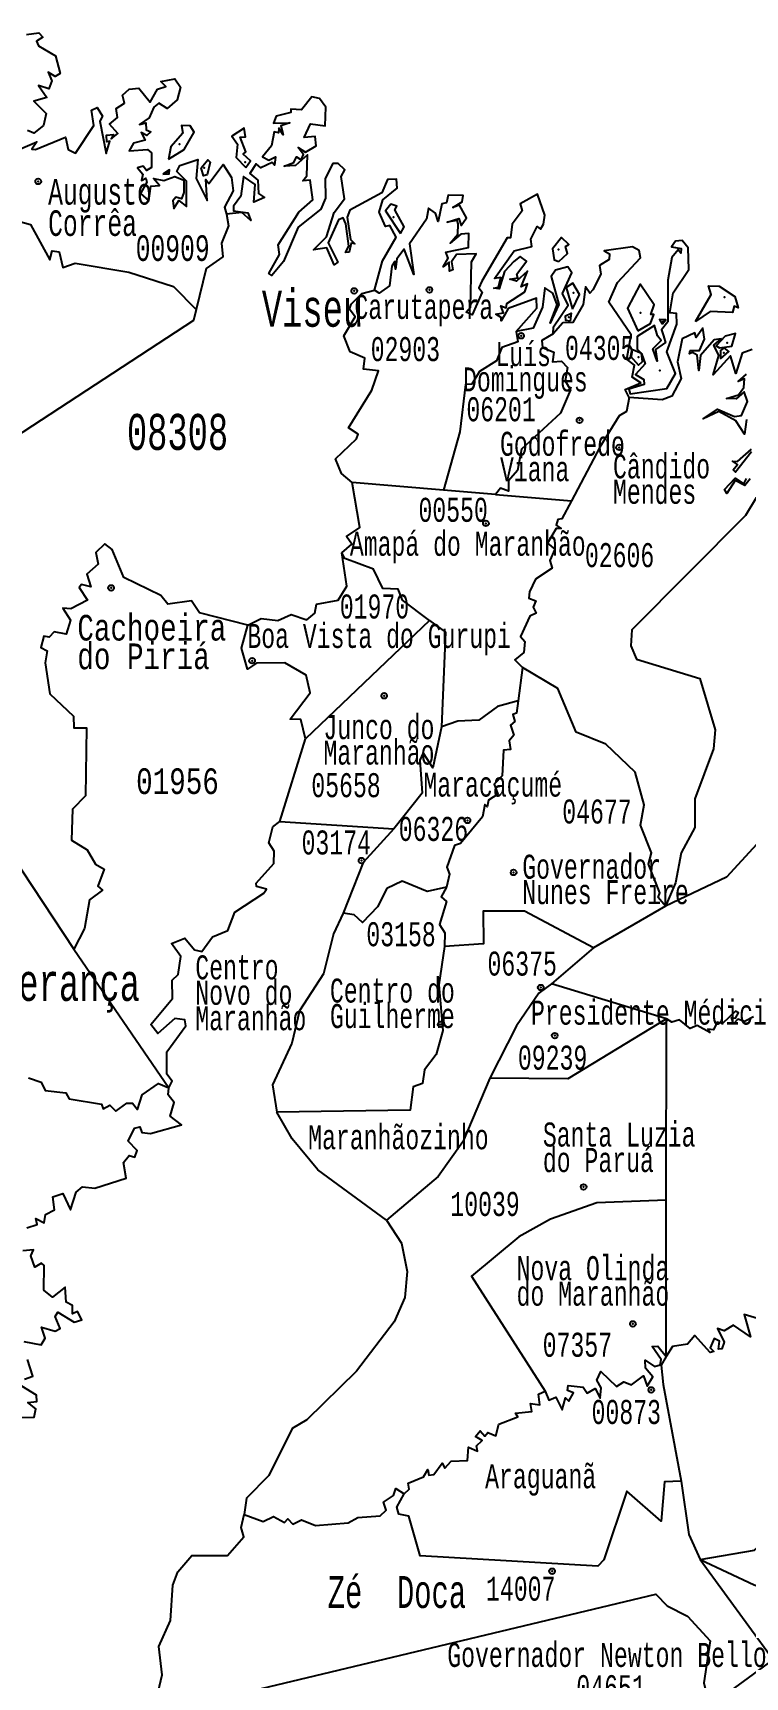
# Model space of a CAD drawing. Header units: millimetres. Extents: x 9851 to 10267, y 23387 to 23778.
# Drawn here: x 10124.22 to 10135.6, y 23690.68 to 23716.95 of the extents above; entities that cross this region are included whole.
import ezdxf
from ezdxf.enums import TextEntityAlignment as Align

# ---------------------------------------------------------------- set-up
doc = ezdxf.new("R2010")
doc.units = ezdxf.units.MM
doc.layers.add('3', color=7, linetype='Continuous')
doc.styles.add('MONOTXT', font='MONOTXT', dxfattribs={"height": 0.2})

# ---------------------------------------------------------------- blocks, each defined once
blk = doc.blocks.new('SEDE')
at = {"layer": '3', "color": 7, "linetype": 'Continuous'}
blk.add_circle((0, 0), 0.00451, dxfattribs=at)

msp = doc.modelspace()

# ---------------------------------------------------------------- linework, layer by layer
at = {"color": 7, "linetype": 'Continuous'}
for p, q in [((10130.778, 23709.644), (10129.319, 23709.766)), ((10131.61, 23709.573), (10130.778, 23709.644)), ((10131.61, 23709.573), (10132.821, 23709.47)), ((10130.553, 23707.563), (10128.572, 23705.669)), ((10132.043, 23706.811), (10131.97, 23706.278)), ((10128.163, 23704.348), (10128.572, 23705.669)), ((10128.163, 23704.348), (10129.985, 23704.23)), ((10134.324, 23702.995), (10133.175, 23702.328)), ((10124.871, 23702.31), (10126.389, 23700.091)), ((10133.175, 23702.328), (10132.504, 23701.753)), ((10134.342, 23701.197), (10132.504, 23701.753)), ((10134.338, 23698.296), (10134.342, 23701.197)), ((10134.335, 23695.799), (10134.338, 23698.296))]:
    msp.add_line(p, q, dxfattribs=at)
for points in [[(10124.114, 23716.927), (10124.312, 23716.95), (10124.375, 23716.884), (10124.272, 23716.817), (10124.307, 23716.745), (10124.58, 23716.584), (10124.651, 23716.3), (10124.575, 23716.254), (10124.461, 23716.322), (10124.518, 23716.186), (10124.472, 23716.056), (10124.304, 23716.109), (10124.437, 23715.918), (10124.233, 23715.861), (10124.429, 23715.664), (10124.384, 23715.47), (10124.233, 23715.35), (10124.128, 23715.388)], [(10124.016, 23715.096), (10124.28, 23715.211), (10124.198, 23715.093), (10124.26, 23715.088), (10124.738, 23715.284), (10124.782, 23715.088), (10124.897, 23715.026), (10125.188, 23715.472), (10125.153, 23715.716), (10125.246, 23715.757), (10125.331, 23715.62), (10125.287, 23715.539), (10125.385, 23715.021), (10125.446, 23715.22), (10125.396, 23715.207), (10125.395, 23715.314), (10125.504, 23715.325), (10125.467, 23715.259), (10125.574, 23715.343), (10125.439, 23715.489), (10125.567, 23715.599), (10125.545, 23715.74), (10125.682, 23715.829), (10125.646, 23715.954), (10125.754, 23716.052), (10125.91, 23716.066), (10126.088, 23715.845), (10126.206, 23716.053), (10126.341, 23716.094), (10126.259, 23716.172), (10126.486, 23716.218), (10126.573, 23716.083), (10126.524, 23715.882), (10126.36, 23715.742), (10126.23, 23715.829), (10126.151, 23715.763), (10126.073, 23715.591), (10125.918, 23715.487), (10126.022, 23715.513), (10126.027, 23715.403), (10126.1, 23715.368), (10126.035, 23715.311), (10125.948, 23715.36), (10126.013, 23715.235), (10125.826, 23715.19), (10125.753, 23715.063), (10126.048, 23715.088), (10126.113, 23715.036), (10126.111, 23714.799), (10126.034, 23714.752), (10125.98, 23714.818), (10125.89, 23714.794), (10125.973, 23714.695), (10125.954, 23714.594), (10126.022, 23714.628), (10126.037, 23714.567), (10125.938, 23714.384), (10126.07, 23714.264), (10126.102, 23714.502), (10126.238, 23714.514), (10126.144, 23714.622), (10126.307, 23714.589), (10126.485, 23714.658), (10126.627, 23714.599), (10126.63, 23714.399), (10126.592, 23714.299), (10126.502, 23714.323), (10126.454, 23714.265), (10126.469, 23714.143), (10126.548, 23714.274), (10126.669, 23714.178), (10126.669, 23714.58), (10126.515, 23714.733), (10126.564, 23714.833), (10126.852, 23714.925), (10126.828, 23714.626), (10127.003, 23714.274), (10126.98, 23714.606), (10127.03, 23714.543), (10127.258, 23714.845), (10127.388, 23714.639), (10127.419, 23714.426), (10127.277, 23714.163), (10127.312, 23714.055)], [(10129.678, 23712.837), (10129.805, 23713.306), (10130.023, 23713.688), (10129.919, 23713.875), (10129.853, 23713.856), (10129.749, 23714.087), (10129.808, 23714.28), (10130.04, 23714.469), (10130.027, 23714.611), (10129.883, 23714.606), (10129.791, 23714.396), (10129.28, 23714.12), (10129.238, 23714.004), (10129.291, 23713.649), (10129.359, 23713.579), (10129.302, 23713.592), (10129.268, 23713.445), (10129.212, 23713.441), (10129.267, 23713.544), (10129.217, 23713.9), (10129.173, 23713.993), (10129.099, 23713.962), (10128.935, 23713.598), (10129.091, 23713.286), (10129.029, 23713.242), (10128.915, 23713.516), (10128.702, 23713.481), (10128.906, 23713.692), (10129.033, 23714.082), (10129.195, 23714.3), (10129.144, 23714.655), (10129.2, 23714.762), (10129.093, 23714.862), (10129.009, 23714.861), (10128.886, 23714.622), (10128.891, 23714.31), (10128.816, 23714.133), (10128.457, 23713.845), (10128.221, 23713.296), (10128.036, 23713.072), (10127.986, 23713.106), (10128.158, 23713.409), (10128.138, 23713.566), (10128.464, 23714.087), (10128.689, 23714.284), (10128.648, 23714.598), (10128.529, 23714.585), (10128.593, 23714.664), (10128.606, 23715), (10128.415, 23714.833), (10128.232, 23714.82), (10128.387, 23714.878), (10128.431, 23714.967), (10128.506, 23714.922), (10128.539, 23715.008), (10128.458, 23715.117), (10128.571, 23715.043), (10128.741, 23715.148), (10128.729, 23715.292), (10128.55, 23715.277), (10128.655, 23715.495), (10128.885, 23715.464), (10128.9, 23715.762), (10128.794, 23715.904), (10128.672, 23715.926), (10128.508, 23715.719), (10128.339, 23715.731), (10128.338, 23715.676), (10128.105, 23715.619), (10128.059, 23715.506), (10128.322, 23715.512), (10128.176, 23715.464), (10128.218, 23715.32), (10128.144, 23715.429), (10128.141, 23715.354), (10128.074, 23715.367), (10128.031, 23715.144), (10127.885, 23714.97), (10127.985, 23714.915), (10128.091, 23714.969), (10128.079, 23714.835), (10128.038, 23714.881), (10127.857, 23714.796), (10127.785, 23714.86), (10127.683, 23714.703), (10127.81, 23714.597), (10127.823, 23714.382), (10127.918, 23714.318), (10127.746, 23714.245), (10127.77, 23714.526), (10127.583, 23714.654), (10127.54, 23714.339), (10127.423, 23714.179), (10127.422, 23714.105), (10127.652, 23714.076), (10127.701, 23713.953), (10127.558, 23714.079), (10127.312, 23714.055)], [(10126.382, 23714.931), (10126.634, 23715.088), (10126.793, 23715.364), (10126.732, 23715.467), (10126.592, 23715.471), (10126.612, 23715.348), (10126.419, 23715.127), (10126.382, 23714.931)], [(10127.621, 23714.8), (10127.694, 23714.908), (10127.578, 23715.01), (10127.617, 23715.048), (10127.528, 23715.282), (10127.612, 23715.288), (10127.595, 23715.426), (10127.398, 23715.302), (10127.487, 23715.172), (10127.463, 23714.957), (10127.621, 23714.8)], [(10123.891, 23715.211), (10123.625, 23715.192), (10123.452, 23715.087), (10123.45, 23714.661), (10123.725, 23714.223), (10123.756, 23714.005), (10124.179, 23713.887), (10124.485, 23713.323), (10124.522, 23713.47), (10124.636, 23713.451), (10124.697, 23713.201), (10124.892, 23713.272), (10125.752, 23713.128), (10126.461, 23712.896), (10126.827, 23712.529)], [(10126.292, 23714.693), (10126.395, 23714.7), (10126.402, 23714.76), (10126.292, 23714.693)], [(10126.908, 23714.793), (10127.011, 23714.921), (10127.048, 23714.883), (10127.003, 23714.682), (10126.944, 23714.664), (10126.908, 23714.793)], [(10131.94, 23712.18), (10132.267, 23712.552), (10132.262, 23712.71), (10131.812, 23712.547), (10131.753, 23712.442), (10131.701, 23712.348), (10131.7, 23712.404), (10131.612, 23712.456), (10131.739, 23712.475), (10131.692, 23712.588), (10131.782, 23712.558), (10131.79, 23712.626), (10132.08, 23712.812), (10132.119, 23712.938), (10132.02, 23712.892), (10132.12, 23713.143), (10131.947, 23712.982), (10131.84, 23713.017), (10131.967, 23713.034), (10131.949, 23713.097), (10132.103, 23713.305), (10132.002, 23713.377), (10131.902, 23713.299), (10131.753, 23713.135), (10131.669, 23712.859), (10131.581, 23712.87), (10131.657, 23712.887), (10131.692, 23713.043), (10131.595, 23713.028), (10131.91, 23713.468), (10132.19, 23713.536), (10132.175, 23713.655), (10132.276, 23713.859), (10132.33, 23713.813), (10132.375, 23713.896), (10132.4, 23714.035), (10132.279, 23714.372), (10132.002, 23714.217), (10132.035, 23714.107), (10131.873, 23713.895), (10131.847, 23713.673), (10131.793, 23713.675), (10131.393, 23712.982), (10131.345, 23712.877), (10131.396, 23712.808), (10131.235, 23712.444), (10131.141, 23712.49), (10131.209, 23712.57), (10131.225, 23713.294), (10131.3, 23713.422), (10130.988, 23713.409), (10130.906, 23713.294), (10130.925, 23713.162), (10130.876, 23713.145), (10130.866, 23713.284), (10130.773, 23713.213), (10130.852, 23713.351), (10130.817, 23713.444), (10131.18, 23713.523), (10131.185, 23713.742), (10131.056, 23713.732), (10130.887, 23713.592), (10131.008, 23713.735), (10131.012, 23713.9), (10130.998, 23713.954), (10130.836, 23713.925), (10131.023, 23713.986), (10131.063, 23713.872), (10131.148, 23713.993), (10131.033, 23714.196), (10130.926, 23714.158), (10131.077, 23714.249), (10131.094, 23714.351), (10130.852, 23714.359), (10130.824, 23714.237), (10130.749, 23714.216), (10130.693, 23713.937), (10130.652, 23714.069), (10130.537, 23714.149), (10130.508, 23713.972), (10130.235, 23713.578), (10130.302, 23713.088), (10130.148, 23713.495), (10130.03, 23713.34), (10130.01, 23713.177), (10130, 23713.297), (10129.952, 23713.222), (10129.916, 23712.909), (10129.748, 23712.79), (10129.678, 23712.837)], [(10130.09, 23713.745), (10130.147, 23713.85), (10130.001, 23714.125), (10130.031, 23714.181), (10129.935, 23714.215), (10129.849, 23714.108), (10130.09, 23713.745)], [(10127.312, 23714.055), (10127.341, 23713.867), (10127.232, 23713.589), (10127.254, 23713.373), (10126.988, 23713.185), (10126.827, 23712.529)], [(10132.622, 23713.296), (10132.762, 23713.424), (10132.729, 23713.537), (10132.779, 23713.569), (10132.662, 23713.679), (10132.518, 23713.501), (10132.545, 23713.326), (10132.622, 23713.296)], [(10133.747, 23711.122), (10133.681, 23711.253), (10133.932, 23711.359), (10133.795, 23711.447), (10133.831, 23711.641), (10133.71, 23711.737), (10133.775, 23712.123), (10133.42, 23712.645), (10133.557, 23712.964), (10133.928, 23713.357), (10133.907, 23713.474), (10133.8, 23713.529), (10133.348, 23713.47), (10133.432, 23713.42), (10133.423, 23713.329), (10133.272, 23713.234), (10133.292, 23713.095), (10133.164, 23712.844), (10133.115, 23712.789), (10133.045, 23712.892), (10133.009, 23712.612), (10132.845, 23712.324), (10132.685, 23712.318), (10132.532, 23712.141)], [(10133.943, 23711.827), (10134.002, 23711.661), (10133.846, 23711.49), (10133.981, 23711.41), (10133.986, 23711.333), (10133.74, 23711.258), (10133.762, 23711.185), (10134.348, 23711.266), (10134.488, 23711.51), (10134.348, 23711.856), (10134.508, 23712.294), (10134.499, 23712.468), (10134.396, 23712.478), (10134.447, 23712.795), (10134.701, 23713.168), (10134.686, 23713.516), (10134.59, 23713.633), (10134.487, 23713.622), (10134.424, 23713.532), (10134.578, 23713.504), (10134.57, 23713.432), (10134.527, 23713.486), (10134.425, 23713.36), (10134.362, 23712.998), (10134.361, 23712.331), (10134.262, 23712.206), (10134.299, 23712.093), (10134.301, 23712.086), (10134.328, 23712.001), (10134.167, 23711.889), (10134.193, 23711.705), (10134.123, 23711.901), (10134.254, 23712.037), (10134.2, 23712.108), (10134.148, 23712.275), (10133.872, 23712.1), (10133.873, 23711.896), (10133.943, 23711.827)], [(10132.532, 23712.141), (10132.535, 23712.254), (10132.768, 23712.599), (10132.68, 23712.786), (10132.831, 23713.118), (10132.763, 23713.21), (10132.569, 23713.159), (10132.498, 23713.056), (10132.62, 23712.61), (10132.484, 23712.311), (10132.594, 23712.605), (10132.523, 23712.792), (10132.395, 23712.874), (10132.361, 23712.565), (10132.212, 23712.234), (10131.94, 23712.18)], [(10132.84, 23712.537), (10132.949, 23712.77), (10132.847, 23712.951), (10132.738, 23712.883), (10132.84, 23712.537)], [(10133.882, 23712.191), (10134.084, 23712.305), (10134.139, 23712.448), (10134.092, 23712.452), (10134.144, 23712.606), (10133.919, 23712.933), (10133.716, 23712.553), (10133.882, 23712.191)], [(10134.804, 23712.337), (10135.053, 23712.768), (10135.015, 23712.909), (10135.185, 23712.905), (10135.432, 23712.738), (10135.488, 23712.559), (10135.424, 23712.581), (10135.395, 23712.483), (10135.04, 23712.498), (10134.804, 23712.337)], [(10129.319, 23709.766), (10129.15, 23709.909), (10129.052, 23710.145), (10129.386, 23710.463), (10129.415, 23710.537), (10129.262, 23710.641), (10129.632, 23711.241), (10129.739, 23711.549), (10129.501, 23711.576), (10129.523, 23711.752), (10129.284, 23711.853), (10129.187, 23712.111), (10129.366, 23712.415), (10129.277, 23712.536), (10129.304, 23712.613), (10129.475, 23712.784), (10129.678, 23712.837)], [(10126.827, 23712.529), (10126.783, 23712.356), (10122.343, 23709.452)], [(10132.803, 23712.345), (10132.734, 23712.354), (10132.727, 23712.431), (10132.818, 23712.472), (10132.803, 23712.345)], [(10134.272, 23712.297), (10134.332, 23712.364), (10134.229, 23712.372), (10134.272, 23712.297)], [(10131.94, 23712.18), (10131.966, 23712.015), (10131.709, 23711.923), (10131.626, 23711.711), (10131.351, 23711.541), (10131.232, 23711.339), (10131.131, 23711.33), (10131.041, 23710.577), (10130.778, 23709.644)], [(10132.532, 23712.141), (10132.347, 23712.036), (10132.362, 23711.925), (10132.542, 23711.848), (10132.522, 23711.694), (10132.665, 23711.706), (10132.762, 23711.604), (10132.72, 23711.391), (10132.809, 23711.245), (10132.649, 23710.874), (10132.022, 23710.297), (10131.962, 23709.955), (10131.817, 23709.794), (10131.819, 23709.625), (10131.69, 23709.677), (10131.61, 23709.573)], [(10135.712, 23711.891), (10135.552, 23711.834), (10135.452, 23711.51), (10135.366, 23711.788), (10135.09, 23711.488), (10135.177, 23711.795), (10135.1, 23711.961), (10135.217, 23712.064), (10135.101, 23712.044), (10134.883, 23711.793), (10134.857, 23711.554), (10134.834, 23711.801), (10134.755, 23711.841), (10134.71, 23711.822), (10134.722, 23711.873), (10134.868, 23711.876), (10134.949, 23712.056), (10134.924, 23712.234), (10134.818, 23712.08), (10134.797, 23712.155), (10134.593, 23712.064), (10134.517, 23711.695), (10134.578, 23711.426), (10134.427, 23711.144), (10134.27, 23711.087), (10133.747, 23711.122)], [(10135.188, 23711.916), (10135.386, 23711.944), (10135.443, 23712.144), (10135.28, 23712.104), (10135.134, 23711.952), (10135.188, 23711.916)], [(10133.943, 23711.827), (10133.787, 23711.892), (10133.769, 23711.787), (10133.896, 23711.643), (10133.959, 23711.7), (10133.943, 23711.827)], [(10135.206, 23711.744), (10135.337, 23711.858), (10135.265, 23711.92), (10135.202, 23711.877), (10135.206, 23711.744)], [(10135.618, 23710.773), (10135.587, 23710.538), (10135.45, 23710.749), (10135.179, 23710.898), (10134.93, 23710.784), (10135.155, 23710.939), (10135.43, 23710.819), (10135.539, 23710.837), (10135.635, 23711.058), (10135.582, 23711.216), (10135.455, 23711.103), (10135.3, 23711.109), (10135.492, 23711.164), (10135.577, 23711.283), (10135.586, 23711.423), (10135.489, 23711.38), (10135.618, 23711.495)], [(10133.747, 23711.122), (10133.7, 23710.902), (10133.585, 23710.829), (10133.279, 23710.332), (10132.821, 23709.47)], [(10135.702, 23710.253), (10135.447, 23709.929), (10135.409, 23709.969), (10135.476, 23710.055), (10135.398, 23710.104), (10135.476, 23710.099), (10135.702, 23710.3)], [(10129.151, 23708.641), (10129.311, 23708.781), (10129.226, 23708.905), (10129.439, 23709.049), (10129.319, 23709.766)], [(10136.218, 23709.803), (10136.247, 23709.651), (10136.163, 23709.513), (10135.975, 23709.575), (10135.919, 23709.462), (10135.775, 23709.518), (10135.605, 23709.236), (10133.786, 23707.41), (10133.771, 23707.153), (10133.86, 23706.94), (10134.873, 23706.631), (10135.119, 23705.814), (10135.094, 23705.511), (10134.793, 23704.713), (10134.794, 23704.25), (10134.575, 23703.849), (10134.487, 23703.368), (10134.324, 23702.995)], [(10135.68, 23709.822), (10135.594, 23709.717), (10135.441, 23709.795), (10135.305, 23709.588), (10135.27, 23709.656), (10135.44, 23709.833), (10135.58, 23709.742), (10135.619, 23709.83)], [(10132.821, 23709.47), (10132.669, 23709.185), (10132.604, 23709.175), (10132.58, 23709.086), (10132.657, 23709.03), (10132.578, 23709.032), (10132.441, 23708.797), (10132.557, 23708.7), (10132.479, 23708.521), (10132.514, 23708.397), (10132.247, 23708.222), (10132.153, 23708.016), (10132.143, 23707.918), (10132.254, 23707.872), (10132.209, 23707.775), (10132.258, 23707.677), (10132.16, 23707.627), (10132.007, 23707.307), (10132.076, 23707.227), (10132.061, 23707.051), (10131.92, 23706.934), (10132.043, 23706.811)], [(10127.65, 23707.487), (10126.877, 23707.683), (10126.749, 23707.873), (10126.375, 23707.824), (10126.263, 23707.962), (10125.671, 23708.248), (10125.485, 23708.697), (10125.364, 23708.783), (10125.221, 23708.645), (10125.258, 23708.463), (10125.08, 23708.299), (10125.144, 23708.1), (10124.994, 23708.137), (10124.954, 23708.089), (10125.09, 23707.883), (10124.821, 23707.748), (10124.693, 23707.758), (10124.816, 23707.564), (10124.75, 23707.341), (10124.554, 23707.38), (10124.477, 23707.294), (10124.39, 23707.308), (10124.341, 23707.13), (10124.443, 23707.076), (10124.41, 23706.886), (10124.487, 23706.387), (10124.867, 23706.034), (10124.873, 23705.847), (10125.072, 23705.847), (10125.057, 23704.761), (10124.849, 23704.545), (10124.831, 23704.049), (10125.085, 23703.894), (10125.215, 23703.664), (10125.355, 23703.588), (10125.254, 23703.314), (10125.327, 23703.251), (10125.12, 23703.097), (10125.043, 23702.638), (10124.871, 23702.31)], [(10127.65, 23707.487), (10127.863, 23707.595), (10128.131, 23707.559), (10128.342, 23707.656), (10128.592, 23707.57), (10128.721, 23707.676), (10128.748, 23707.823), (10129.094, 23707.885), (10129.233, 23708.107), (10129.151, 23708.641)], [(10130.553, 23707.563), (10130.125, 23707.883), (10130.053, 23708.063), (10129.809, 23708.071), (10129.662, 23708.382), (10129.203, 23708.551), (10129.151, 23708.641)], [(10128.572, 23705.669), (10128.497, 23705.981), (10128.33, 23705.983), (10128.647, 23706.402), (10128.586, 23706.685), (10128.244, 23706.884), (10127.788, 23706.877), (10127.647, 23706.782), (10127.552, 23707.12), (10127.65, 23707.487)], [(10130.553, 23707.563), (10130.812, 23707.376), (10130.747, 23705.86)], [(10121.881, 23706.618), (10123.224, 23704.794), (10124.871, 23702.31)], [(10134.324, 23702.995), (10134.206, 23703.132), (10134.233, 23703.208), (10134.055, 23703.668), (10134.103, 23703.849), (10133.925, 23704.29), (10133.983, 23704.617), (10133.843, 23705.139), (10133.374, 23705.586), (10132.897, 23705.777), (10132.605, 23706.473), (10132.043, 23706.811)], [(10138.483, 23706.37), (10138.532, 23706.123), (10138.629, 23706.086), (10138.547, 23706.054), (10138.585, 23705.871), (10138.287, 23705.459), (10138.236, 23705.241), (10138.033, 23705.185), (10137.906, 23705.038), (10137.808, 23704.728), (10137.538, 23704.405), (10136.854, 23704.505), (10136.812, 23704.6), (10136.706, 23704.468), (10136.644, 23704.499), (10136.171, 23704.228), (10135.959, 23704.178), (10135.3, 23703.46), (10134.324, 23702.995)], [(10131.97, 23706.278), (10131.64, 23706.185), (10131.345, 23705.967), (10131.007, 23705.952), (10130.747, 23705.86)], [(10131.97, 23706.278), (10131.944, 23706.077), (10131.885, 23706.06), (10131.918, 23705.948), (10131.851, 23705.887), (10131.9, 23705.727), (10131.826, 23705.639), (10131.849, 23705.5), (10131.735, 23705.488), (10131.716, 23705.078), (10131.588, 23704.945), (10131.648, 23704.785), (10131.497, 23704.691), (10131.476, 23704.583), (10131.436, 23704.622), (10131.4, 23704.424), (10131.052, 23703.996), (10130.954, 23703.965), (10130.829, 23703.618), (10130.875, 23703.507), (10130.824, 23703.298)], [(10130.747, 23705.86), (10130.608, 23705.208), (10130.451, 23705.447), (10130.4, 23705.328), (10130.435, 23704.799), (10129.985, 23704.23)], [(10126.389, 23700.091), (10126.44, 23700.2), (10126.359, 23700.309), (10126.356, 23700.669), (10126.662, 23701.082), (10126.645, 23701.177), (10126.486, 23701.203), (10126.213, 23700.961), (10126.102, 23701.102), (10126.448, 23701.522), (10126.44, 23701.813), (10126.538, 23701.901), (10126.583, 23702.193), (10126.433, 23702.399), (10126.647, 23702.486), (10126.801, 23702.299), (10126.915, 23702.269), (10127.086, 23702.506), (10127.333, 23702.609), (10127.444, 23702.902), (10127.906, 23703.201), (10127.95, 23703.268), (10127.791, 23703.308), (10127.786, 23703.364), (10128.067, 23703.678), (10128.072, 23703.873), (10127.987, 23704.009), (10128.049, 23704.261), (10128.163, 23704.348)], [(10129.985, 23704.23), (10129.495, 23703.695), (10129.174, 23702.882)], [(10130.824, 23703.298), (10130.519, 23703.231), (10130.117, 23703.395), (10129.872, 23703.278), (10129.722, 23702.985), (10129.484, 23702.735), (10129.35, 23702.858), (10129.174, 23702.882)], [(10130.824, 23703.298), (10130.741, 23703.146), (10130.827, 23703.071), (10130.713, 23702.704), (10130.798, 23702.569), (10130.793, 23702.349)], [(10129.174, 23702.882), (10129.018, 23702.552), (10128.861, 23701.915), (10128.477, 23701.322), (10128.357, 23700.805), (10128.047, 23700.141), (10128.114, 23699.705)], [(10133.175, 23702.328), (10132.07, 23702.915), (10131.41, 23702.915), (10131.415, 23702.394), (10130.793, 23702.349)], [(10130.793, 23702.349), (10130.704, 23701.741), (10130.769, 23701.011), (10130.663, 23700.625), (10130.477, 23700.381), (10130.441, 23700.163), (10130.292, 23700.107), (10130.244, 23699.734), (10128.114, 23699.705)], [(10132.504, 23701.753), (10132.299, 23701.607), (10131.942, 23701.084), (10131.517, 23700.247)], [(10135.734, 23701.226), (10135.59, 23701.152), (10135.48, 23701.192), (10135.41, 23701.115), (10135.38, 23701.219), (10135.443, 23701.207), (10135.49, 23701.29), (10135.443, 23701.319), (10135.237, 23701.123), (10135.152, 23701.14), (10135.091, 23701.019), (10135.004, 23701.029), (10135.035, 23700.979), (10134.833, 23701.091), (10134.718, 23701.042), (10134.552, 23701.177), (10134.426, 23701.141), (10134.342, 23701.197)], [(10134.342, 23701.197), (10132.765, 23700.236), (10131.517, 23700.247)], [(10124.117, 23697.855), (10124.287, 23697.906), (10124.266, 23698.005), (10124.396, 23697.933), (10124.419, 23698.066), (10124.563, 23698.142), (10124.537, 23698.352), (10124.697, 23698.406), (10124.819, 23698.143), (10124.908, 23698.427), (10125.008, 23698.509), (10125.205, 23698.489), (10125.706, 23698.648), (10125.664, 23698.902), (10125.755, 23699.009), (10125.848, 23698.983), (10125.885, 23699.089), (10125.737, 23699.238), (10125.842, 23699.447), (10125.924, 23699.471), (10125.958, 23699.38), (10126.094, 23699.361), (10126.592, 23699.503), (10126.412, 23699.64), (10126.472, 23699.858), (10126.376, 23699.981), (10126.389, 23700.091)], [(10124.144, 23700.25), (10124.348, 23700.182), (10124.413, 23700.049), (10124.745, 23700.013), (10124.795, 23699.916), (10125.311, 23699.832), (10125.342, 23699.755), (10125.445, 23699.816), (10125.541, 23699.721), (10125.72, 23699.845), (10125.809, 23699.847), (10125.886, 23699.748), (10125.96, 23699.981), (10126.226, 23700.161), (10126.389, 23700.091)], [(10131.517, 23700.247), (10131.088, 23699.229), (10130.691, 23698.675), (10129.869, 23697.976)], [(10129.869, 23697.976), (10128.772, 23698.78), (10128.359, 23699.276), (10128.114, 23699.705)], [(10134.338, 23698.296), (10133.227, 23698.255), (10132.486, 23697.993), (10131.983, 23697.711), (10131.228, 23697.081), (10132.403, 23695.243)], [(10129.869, 23697.976), (10130.108, 23697.608), (10130.195, 23697.16), (10130.16, 23696.74), (10129.99, 23696.353), (10129.39, 23695.566), (10128.595, 23694.787), (10128.358, 23694.651), (10127.987, 23693.9), (10127.631, 23693.533), (10127.592, 23693.275)], [(10124.07, 23696.039), (10124.348, 23695.984), (10124.412, 23696.093), (10124.352, 23696.268), (10124.575, 23696.204), (10124.652, 23696.247), (10124.571, 23696.438), (10124.617, 23696.508), (10124.877, 23696.347), (10124.998, 23696.383), (10124.927, 23696.521), (10124.851, 23696.479), (10124.852, 23696.616), (10124.75, 23696.666), (10124.733, 23696.905), (10124.528, 23696.745), (10124.39, 23696.86), (10124.397, 23697.251), (10124.353, 23697.292), (10124.248, 23697.227), (10124.186, 23697.408), (10124.228, 23697.502), (10124.054, 23697.489)], [(10135.798, 23696.407), (10135.583, 23696.473), (10135.683, 23696.112), (10135.41, 23696.298), (10135.265, 23696.21), (10135.156, 23696.248), (10135.261, 23696.031), (10135.227, 23695.923), (10135.174, 23695.915), (10135.189, 23696.044), (10135.104, 23696.089), (10135.041, 23695.94), (10135.097, 23695.879), (10135.038, 23695.862), (10134.792, 23696.137), (10134.675, 23695.998), (10134.438, 23695.957), (10134.335, 23695.799)], [(10132.403, 23695.243), (10132.464, 23695.104), (10132.574, 23695.148), (10132.673, 23694.945), (10132.73, 23695.138), (10132.783, 23695.086), (10132.856, 23695.221), (10132.76, 23695.254), (10132.772, 23695.337), (10133.012, 23695.309), (10133.076, 23695.214), (10133.203, 23695.289), (10133.281, 23695.134), (10133.299, 23695.3), (10133.226, 23695.421), (10133.29, 23695.56), (10133.545, 23695.322), (10133.662, 23695.393), (10133.78, 23695.348), (10133.973, 23695.488), (10134.033, 23695.323), (10134.125, 23695.473), (10134.005, 23695.612), (10134.002, 23695.743), (10134.152, 23695.637), (10134.241, 23695.668), (10134.258, 23695.754), (10134.115, 23695.957), (10134.203, 23695.967), (10134.335, 23695.799)], [(10134.335, 23695.799), (10134.258, 23695.663), (10134.287, 23695.351), (10134.578, 23693.805)], [(10124.083, 23695.436), (10124.218, 23695.486), (10124.131, 23695.754)], [(10124.03, 23694.824), (10124.235, 23694.832), (10124.266, 23694.961), (10124.138, 23695.065), (10124.277, 23695.079), (10124.276, 23695.18), (10124.04, 23695.326)], [(10130.15, 23693.607), (10130.232, 23693.68), (10130.216, 23693.775), (10130.461, 23693.877), (10130.527, 23693.992), (10130.545, 23693.904), (10130.621, 23693.913), (10130.756, 23694.096), (10130.799, 23694.013), (10130.903, 23694.128), (10131.159, 23694.137), (10131.175, 23694.348), (10131.321, 23694.289), (10131.303, 23694.373), (10131.396, 23694.456), (10131.288, 23694.522), (10131.362, 23694.613), (10131.441, 23694.527), (10131.488, 23694.585), (10131.612, 23694.533), (10131.661, 23694.717), (10131.964, 23694.837), (10131.927, 23694.895), (10132.188, 23694.919), (10132.17, 23695.046), (10132.317, 23695.028), (10132.295, 23695.2), (10132.403, 23695.243)], [(10127.592, 23693.275), (10127.894, 23693.16), (10128.061, 23693.243), (10128.236, 23693.146), (10128.288, 23693.205), (10128.369, 23693.121), (10128.507, 23693.191), (10128.732, 23693.098), (10129.254, 23693.141), (10129.407, 23693.229), (10129.765, 23693.252), (10129.86, 23693.345), (10129.819, 23693.474), (10129.979, 23693.578), (10130.018, 23693.689), (10130.15, 23693.607)], [(10134.578, 23693.805), (10134.311, 23693.799), (10134.258, 23693.168), (10133.708, 23693.645), (10133.342, 23692.548), (10133.245, 23692.45), (10130.406, 23692.612), (10130.224, 23693.247), (10130.066, 23693.281), (10130.031, 23693.39), (10130.15, 23693.607)], [(10134.578, 23693.805), (10134.7, 23692.954), (10134.882, 23692.556)], [(10126.134, 23690.08), (10126.283, 23690.712), (10126.229, 23691.166), (10126.416, 23691.582), (10126.455, 23692.146), (10126.532, 23692.359), (10126.755, 23692.619), (10127.324, 23692.619), (10127.588, 23692.92), (10127.543, 23693.067), (10127.592, 23693.275)], [(10134.882, 23692.556), (10135.747, 23692.704), (10136.352, 23693.197)], [(10134.882, 23692.556), (10135.745, 23692.15), (10138.692, 23691.124)], [(10134.882, 23692.556), (10136.044, 23690.96), (10135.03, 23690.213)], [(10126.134, 23690.08), (10134.169, 23692.002), (10134.35, 23691.817), (10134.677, 23691.65), (10135.037, 23691.254), (10134.937, 23690.585), (10135.03, 23690.213)]]:
    msp.add_lwpolyline(points, dxfattribs=at)
for p in [(10126.559, 23715.171), (10126.358, 23714.72), (10126.951, 23714.793), (10127.607, 23714.886), (10124.302, 23714.577), (10129.981, 23714.008), (10132.614, 23713.49), (10129.352, 23712.827), (10130.552, 23712.843), (10132.858, 23712.796), (10135.268, 23712.726), (10132.782, 23712.409), (10133.927, 23712.476), (10132.019, 23712.11), (10134.29, 23712.339), (10135.257, 23711.839), (10135.313, 23711.998), (10133.892, 23711.771), (10134.233, 23711.555), (10132.952, 23710.76), (10133.585, 23710.327), (10131.455, 23709.113), (10125.467, 23708.082), (10127.719, 23706.918), (10129.83, 23706.357), (10131.16, 23704.366), (10129.469, 23703.724), (10131.899, 23703.535), (10132.333, 23701.696), (10130.735, 23701.107), (10132.555, 23700.927), (10133.017, 23698.508), (10133.805, 23696.321), (10134.099, 23695.266), (10132.514, 23692.368)]:
    msp.add_point(p, dxfattribs=at)

# ---------------------------------------------------------------- block references
at = {"color": 7, "linetype": 'Continuous', "zscale": 10}
for p, xscale, yscale, rotation in [((10124.302, 23714.577), 10.00001021852655, 10.00001021852655, 0.08190899252953551), ((10129.352, 23712.827), 10, 10, 0.07950775483534928), ((10130.552, 23712.843), 10, 10, 0.07363806153530084), ((10132.019, 23712.11), 10, 10, 0.07603929989731932), ((10132.952, 23710.76), 10.00001209495954, 10.00001209495954, 0.08911270385196707), ((10133.585, 23710.327), 10.00001283005019, 10.00001283005019, 0.0917807443796679), ((10131.455, 23709.113), 10.00002089490185, 10.00002089490185, 0.1171271079057445), ((10125.467, 23708.082), 9.999989280450956, 9.999989280450956, 0.1534130604314225), ((10127.719, 23706.918), 10, 10, 0.158749140030919), ((10129.83, 23706.357), 10, 10, 0.157948728264291), ((10131.16, 23704.366), 10, 10, 0.1774253963350736), ((10129.469, 23703.724), 10, 10, 0.1907655565571542), ((10131.899, 23703.535), 10, 10, 0.1851626916996549), ((10132.333, 23701.696), 10.00001821832809, 10.00001821832809, 0.2062401164068181), ((10130.735, 23701.107), 9.99997941481275, 9.99997941481275, 0.2182472361057304), ((10132.555, 23700.927), 9.999977301907808, 9.999977301907808, 0.2150455954519287), ((10133.017, 23698.508), 10, 10, 0.243059903434843), ((10133.805, 23696.321), 10.00001572270727, 10.00001572270727, 0.2673388768306257), ((10134.099, 23695.266), 9.99997915395228, 9.99997915395228, 0.2793462284425405), ((10132.514, 23692.368), 10.00001254924123, 10.00001254924123, 0.3161647982075148)]:
    msp.add_blockref('SEDE', p, dxfattribs=dict(at, xscale=xscale, yscale=yscale, rotation=rotation))

# ---------------------------------------------------------------- texts
at = {"color": 7, "linetype": 'Continuous', "style": 'MONOTXT'}
for s, height, rotation, width, p in [('Augusto ', 0.4101, 359.9983, 0.666669, (10124.46, 23714.616)), ('Corr%%234a', 0.4101, 359.9983, 0.666669, (10124.46, 23714.116)), ('Godofredo ', 0.3837, 359.9995, 0.667461, (10131.681, 23710.576)), ('C%%226ndido ', 0.38365, 359.9993, 0.667458, (10133.487, 23710.215)), ('Viana', 0.3837, 359.9995, 0.667461, (10131.681, 23710.17)), ('Mendes', 0.3837, 359.9993, 0.667458, (10133.487, 23709.809)), ('Amap%%225 do Maranh%%227o', 0.38371, 360, 0.667468, (10129.282, 23708.979)), ('01970', 0.3837, 360, 0.667463, (10129.121, 23707.976)), ('Boa Vista do Gurupi', 0.38374, 360, 0.667458, (10127.644, 23707.506)), ('Junco do', 0.3837, 359.9994, 0.667463, (10128.86, 23706.048)), ('Maranh%%227o', 0.38375, 359.9994, 0.667463, (10128.86, 23705.642)), ('04677', 0.3838, 0, 0.66746, (10132.676, 23704.7)), ('06326', 0.3838, 0, 0.667465, (10130.063, 23704.422)), ('Governador', 0.3838, 359.9995, 0.667465, (10132.037, 23703.818)), ('Nunes Freire', 0.3838, 359.9995, 0.667465, (10132.037, 23703.412)), ('03158', 0.3839, 0, 0.667465, (10129.545, 23702.739)), ('Centro', 0.3838, 359.9992, 0.667463, (10126.812, 23702.21)), ('Nova Esperan%%231a ', 0.57587, 359.9983, 0.650001, (10121.392, 23702.058)), ('Novo do', 0.3838, 359.9992, 0.667463, (10126.812, 23701.803)), ('Centro do', 0.3839, 359.9993, 0.667463, (10128.963, 23701.839)), ('Maranh%%227o', 0.38384, 359.9992, 0.667463, (10126.812, 23701.397)), ('Guilherme', 0.3839, 359.9993, 0.667463, (10128.963, 23701.432)), ('Presidente M%%233dici', 0.38389, 0, 0.667465, (10132.176, 23701.486)), ('Maranh%%227ozinho', 0.38394, 360, 0.667463, (10128.616, 23699.495)), ('Santa Luzia ', 0.38391, 359.9994, 0.667465, (10132.366, 23699.538)), ('do Paru%%225', 0.38391, 359.9994, 0.667465, (10132.366, 23699.131)), ('Nova Olinda', 0.38398, 359.9994, 0.667467, (10131.946, 23697.403)), ('do Maranh%%227o', 0.38398, 359.9994, 0.667467, (10131.946, 23696.996)), ('07357', 0.384, 360, 0.667465, (10132.363, 23696.179)), ('00873', 0.3841, 360, 0.667467, (10133.144, 23695.105)), ('04651', 0.3842, 0, 0.667464, (10132.901, 23690.707))]:
    msp.add_text(s, height=height, rotation=rotation, dxfattribs=dict(at, width=width)).set_placement(p, align=Align.TOP_LEFT)
for s, height, width, p in [('00909', 0.4097, 0.666667, (10125.859, 23713.306)), ('Viseu', 0.5751, 0.65, (10127.876, 23712.255)), ('01956', 0.4098, 0.74563, (10125.866, 23704.788))]:
    msp.add_text(s, height=height, dxfattribs=dict(at, width=width)).set_placement(p)
for s, height, width, p in [('Carutapera', 0.3837, 0.667466, (10129.355, 23712.764)), ('00550', 0.3837, 0.667461, (10130.378, 23709.521)), ('Cachoeira', 0.4098, 0.745625, (10124.927, 23707.65)), ('do Piri%%225', 0.40983, 0.745625, (10124.927, 23707.193)), ('05658', 0.3838, 0.667465, (10128.666, 23705.121)), ('Maraca%%231um%%233', 0.38379, 0.667465, (10130.457, 23705.13)), ('03174', 0.3838, 0.667463, (10128.51, 23704.205)), ('06375', 0.3839, 0.66746, (10131.481, 23702.27)), ('09239', 0.3839, 0.667465, (10131.967, 23700.767)), ('Araguan%%227', 0.38412, 0.667462, (10131.443, 23694.078)), ('Governador Newton Bello', 0.38422, 0.667462, (10130.838, 23691.223))]:
    msp.add_text(s, height=height, dxfattribs=dict(at, width=width)).set_placement(p, align=Align.TOP_LEFT)
for s, height, rotation, width, p in [('02903', 0.3841, 360, 0.666667, (10130.169, 23711.897)), ('04305', 0.3841, 0, 0.666667, (10133.274, 23711.916)), ('02606', 0.3842, 360, 0.666664, (10133.592, 23708.605)), ('10039', 0.3844, 0, 0.666664, (10131.442, 23698.237)), ('14007', 0.3846, 0, 0.666667, (10132.012, 23692.09))]:
    msp.add_text(s, height=height, rotation=rotation, dxfattribs=dict(at, width=width)).set_placement(p, align=Align.MIDDLE)
at = {"color": 7, "linetype": 'Continuous', "style": 'MONOTXT', "width": 0.66746}
for s, p in [('Lu%%237s ', (10132.162, 23711.626)), ('Domingues', (10132.087, 23711.221))]:
    msp.add_text(s, height=0.3829, rotation=359.9981, dxfattribs=at).set_placement(p, align=Align.CENTER)
at = {"color": 7, "linetype": 'Continuous', "style": 'MONOTXT'}
for s, height, width, p in [('06201', 0.3841, 0.666664, (10131.698, 23710.936)), ('08308', 0.5751, 0.65, (10126.528, 23710.574))]:
    msp.add_text(s, height=height, dxfattribs=dict(at, width=width)).set_placement(p, align=Align.MIDDLE)
at = {"color": 7, "linetype": 'Continuous', "style": 'MONOTXT', "width": 0.625488}
msp.add_text('Z%%233  Doca', height=0.51069, rotation=359.9989, dxfattribs=at).set_placement((10128.928, 23691.781))

doc.saveas('drawing.dxf')
